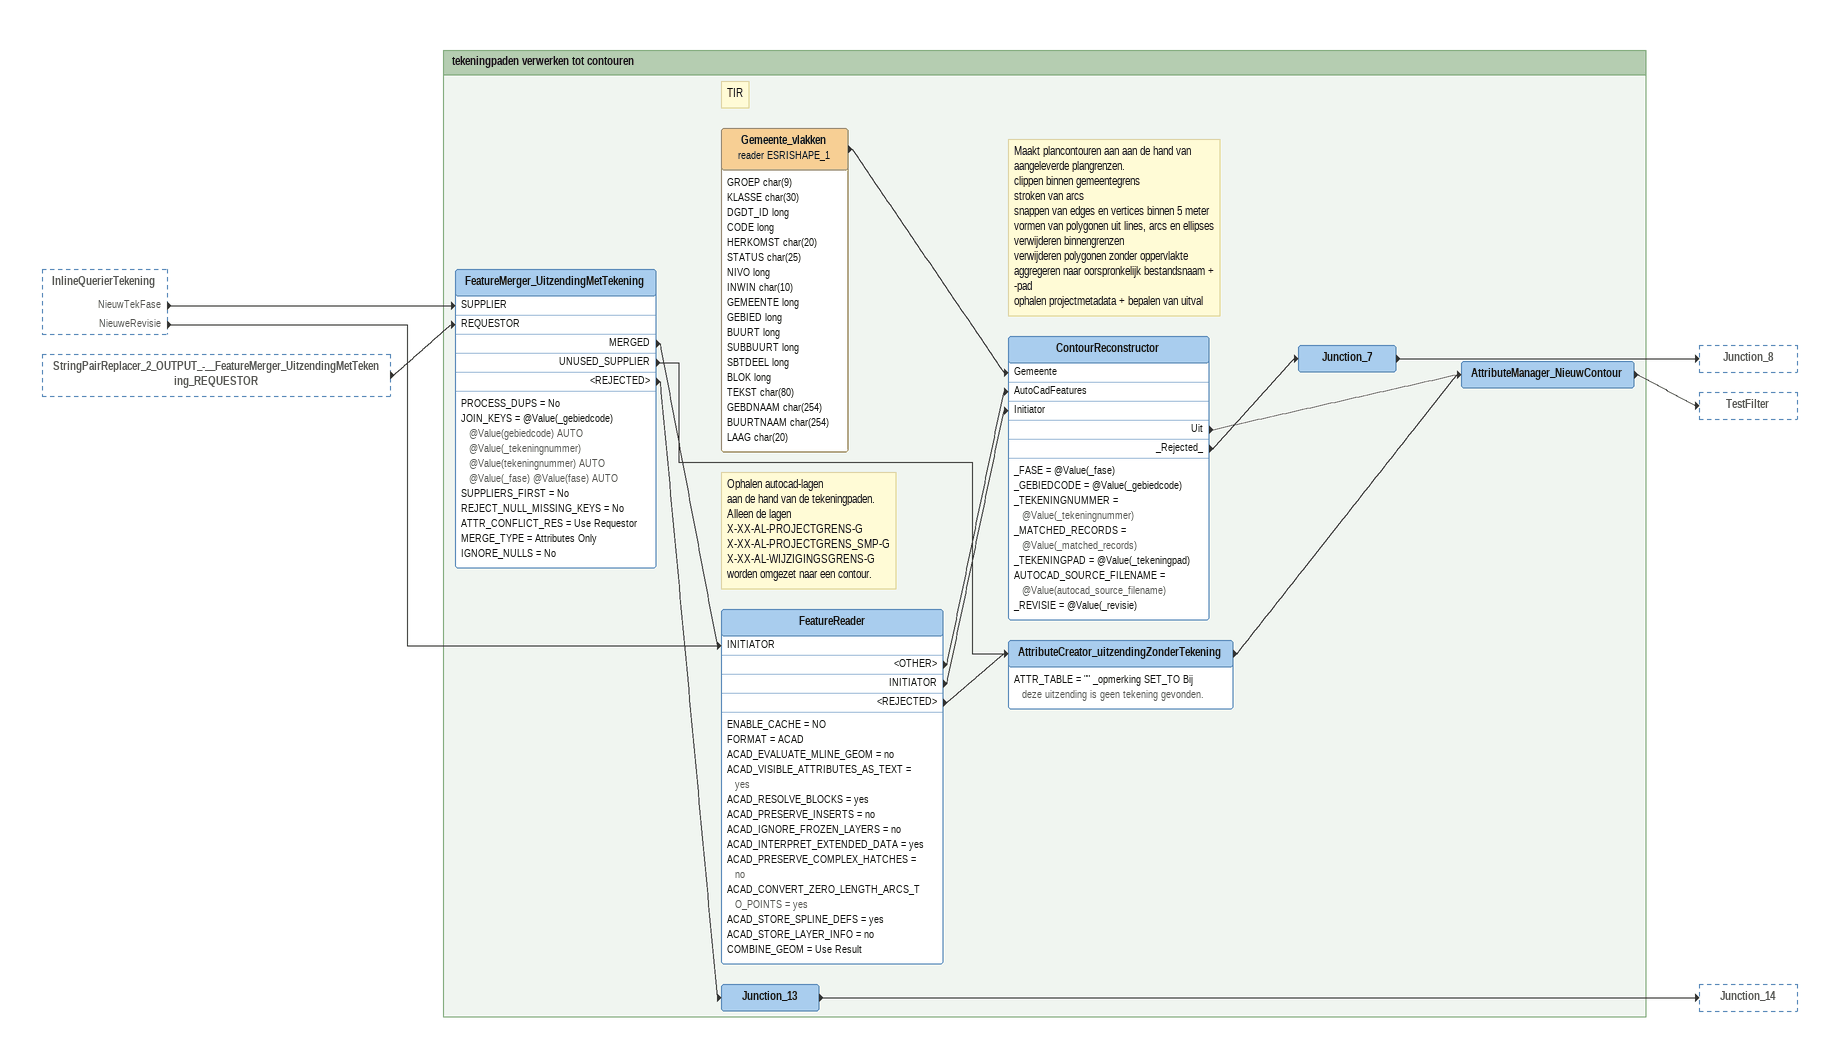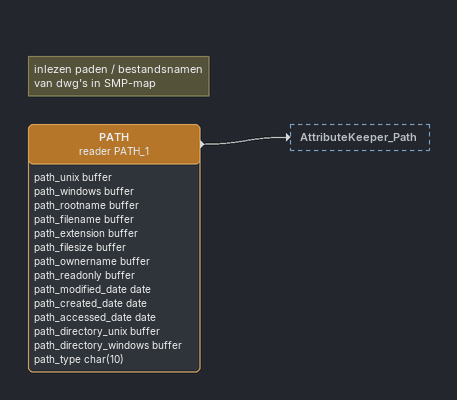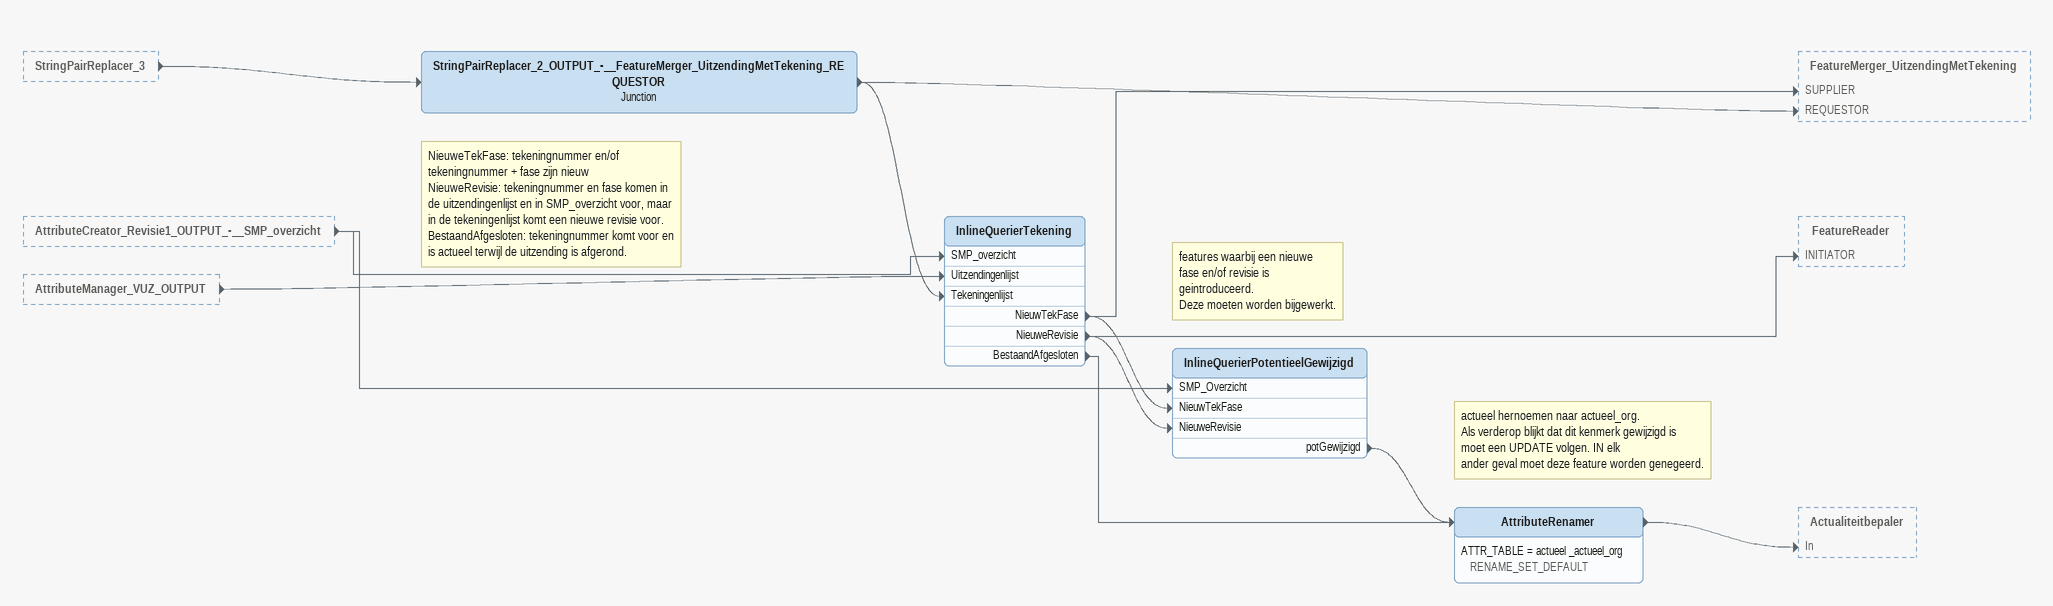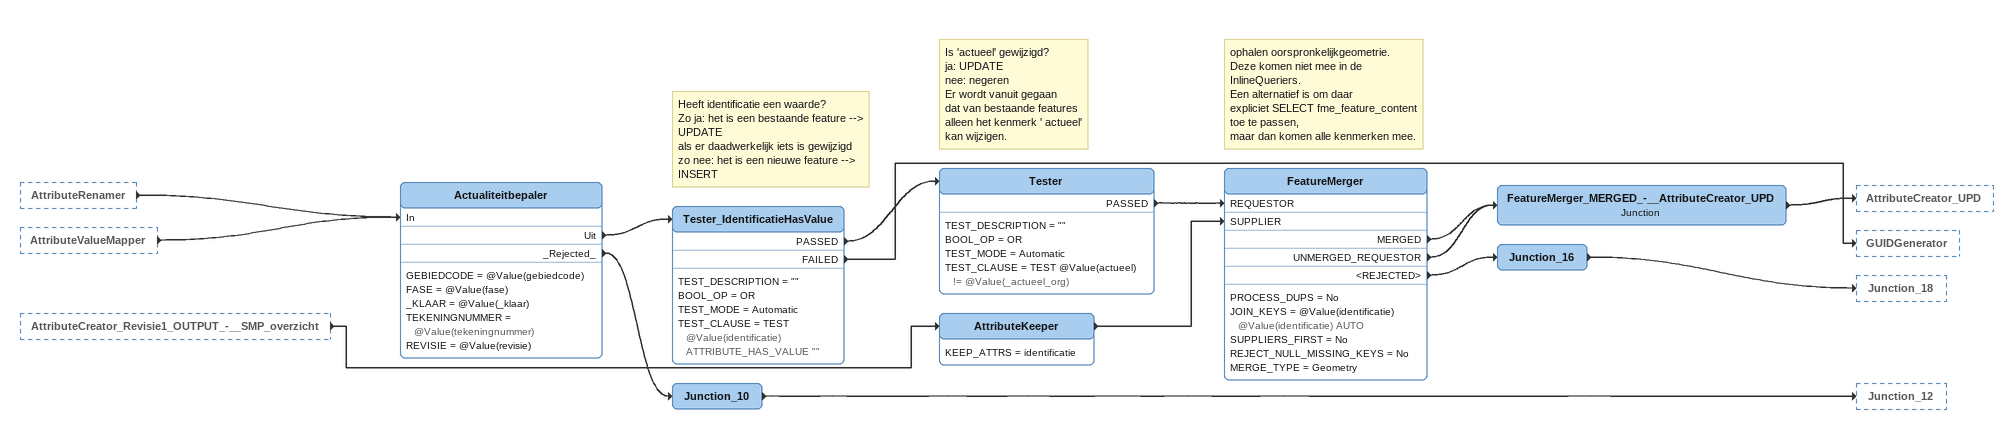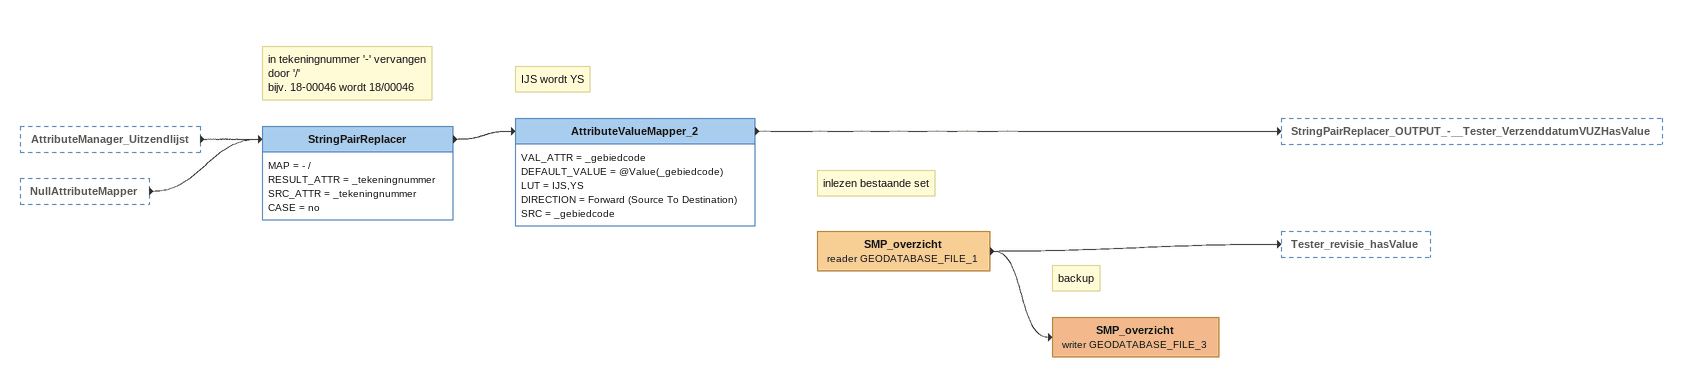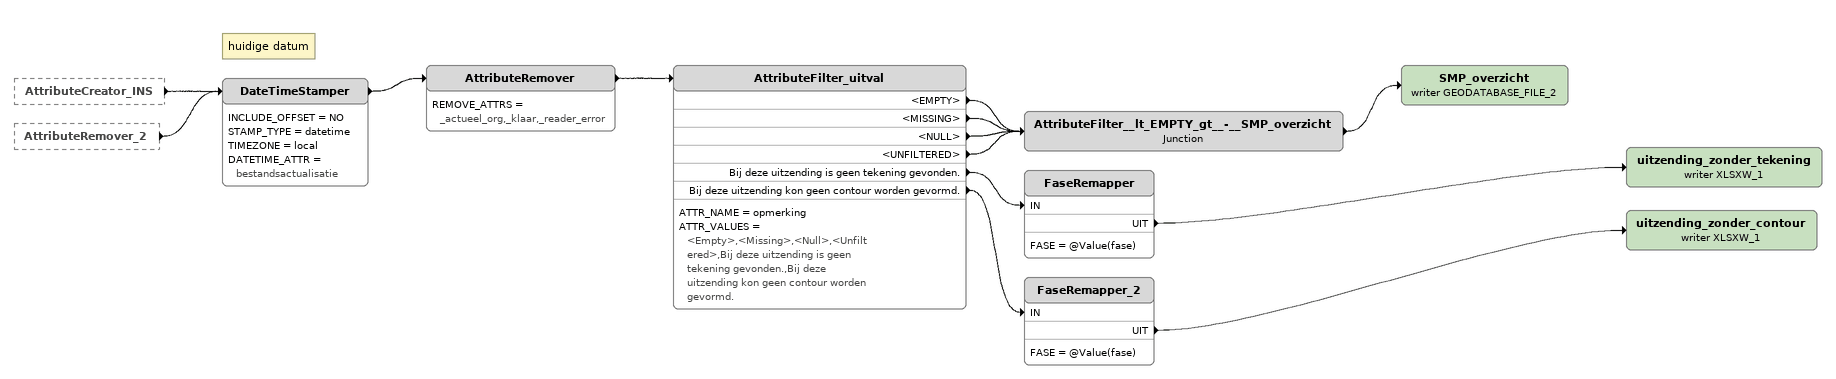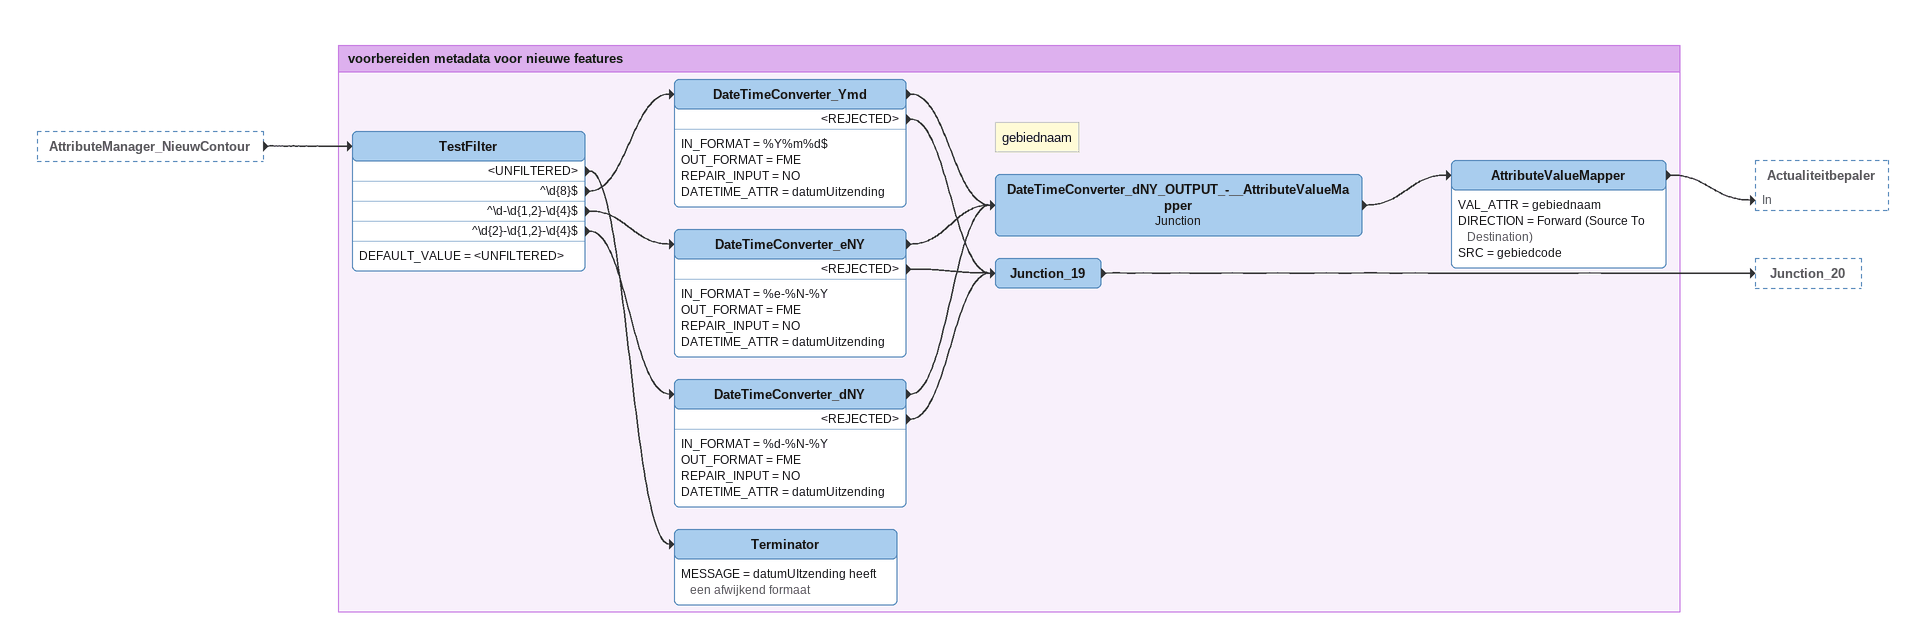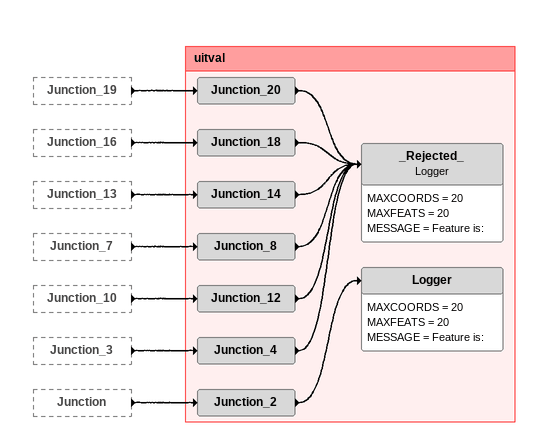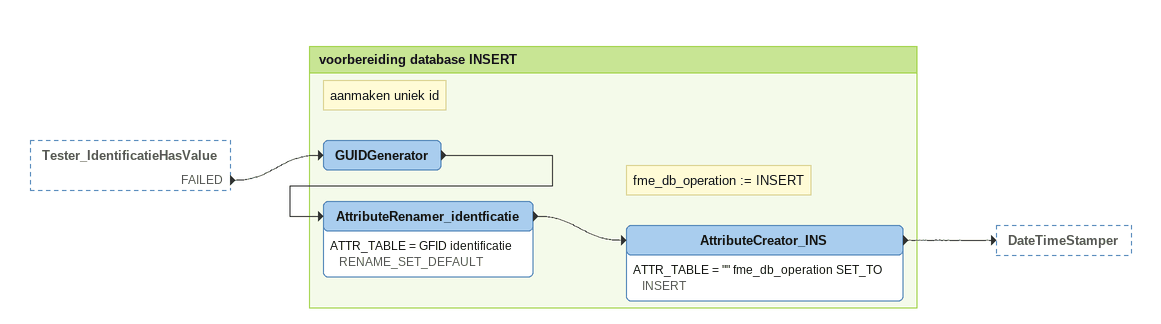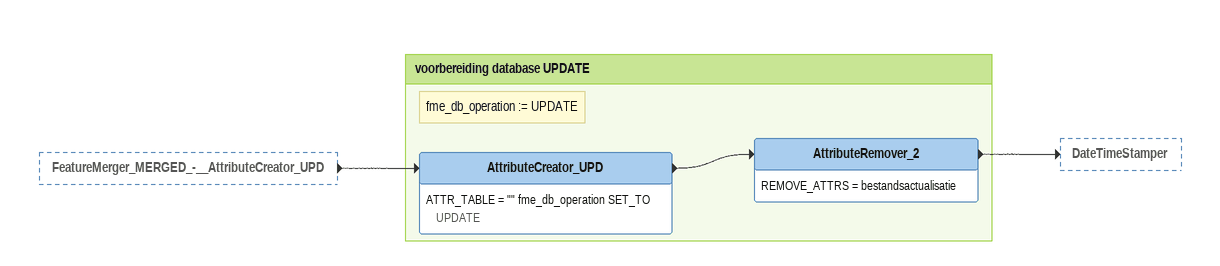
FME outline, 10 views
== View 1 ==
InlineQuerierTekening [outside]
    NieuwTekFase -> FeatureMerger_UitzendingMetTekening [SUPPLIER]
    NieuweRevisie -> FeatureReader [INITIATOR]
StringPairReplacer_2_OUTPUT_-__FeatureMerger_UitzendingMetTekening_REQUESTOR [outside]
    -> FeatureMerger_UitzendingMetTekening [REQUESTOR]

Bookmark: tekeningpaden verwerken tot contouren
FeatureMerger_UitzendingMetTekening
    PROCESS_DUPS = No
    JOIN_KEYS = @Value(_gebiedcode) @Value(gebiedcode) AUTO @Value(_tekeningnummer) @Value(tekeningnummer) AUTO @Value(_fase) @Value(fase) AUTO
    SUPPLIERS_FIRST = No
    REJECT_NULL_MISSING_KEYS = No
    ATTR_CONFLICT_RES = Use Requestor
    MERGE_TYPE = Attributes Only
    IGNORE_NULLS = No
    MERGED -> FeatureReader [INITIATOR]
    UNUSED_SUPPLIER -> AttributeCreator_uitzendingZonderTekening
    <REJECTED> -> Junction_13
Note: Ophalen autocad-lagen / aan de hand van de tekeningpaden. / Alleen de lagen / X-XX-AL-PROJECTGRENS-G / X-XX-AL-PROJECTGRENS_SMP-G / X-XX-AL-WIJZIGINGSGRENS-G / worden omgezet naar een contour.
FeatureReader
    ENABLE_CACHE = NO
    FORMAT = ACAD
    ACAD_EVALUATE_MLINE_GEOM = no
    ACAD_VISIBLE_ATTRIBUTES_AS_TEXT = yes
    ACAD_RESOLVE_BLOCKS = yes
    ACAD_PRESERVE_INSERTS = no
    ACAD_IGNORE_FROZEN_LAYERS = no
    ACAD_INTERPRET_EXTENDED_DATA = yes
    ACAD_PRESERVE_COMPLEX_HATCHES = no
    ACAD_CONVERT_ZERO_LENGTH_ARCS_TO_POINTS = yes
    ACAD_STORE_SPLINE_DEFS = yes
    ACAD_STORE_LAYER_INFO = no
    COMBINE_GEOM = Use Result
    <OTHER> -> ContourReconstructor [AutoCadFeatures]
    INITIATOR -> ContourReconstructor [Initiator]
    <REJECTED> -> AttributeCreator_uitzendingZonderTekening
AttributeCreator_uitzendingZonderTekening
    ATTR_TABLE = "" _opmerking SET_TO Bij deze uitzending is geen tekening gevonden.
    -> AttributeManager_NieuwContour
Junction_13
    -> Junction_14
Note: TIR
Gemeente_vlakken (reader ESRISHAPE_1)
    attributes: GROEP char(9), KLASSE char(30), DGDT_ID long, CODE long, HERKOMST char(20), STATUS char(25), NIVO long, INWIN char(10), GEMEENTE long, GEBIED long, BUURT long, SUBBUURT long, SBTDEEL long, BLOK long, TEKST char(80), GEBDNAAM char(254), BUURTNAAM char(254), LAAG char(20)
    -> ContourReconstructor [Gemeente]
Note: Maakt plancontouren aan aan de hand van aangeleverde plangrenzen. / clippen binnen gemeentegrens / stroken van arcs / snappen van edges en vertices binnen 5 meter / vormen van polygonen uit lines, arcs en ellipses / verwijderen binnengrenzen / verwijderen polygonen zonder oppervlakte / aggregeren naar oorspronkelijk bestandsnaam + -pad / ophalen projectmetadata + bepalen van uitval
ContourReconstructor
    _FASE = @Value(_fase)
    _GEBIEDCODE = @Value(_gebiedcode)
    _TEKENINGNUMMER = @Value(_tekeningnummer)
    _MATCHED_RECORDS = @Value(_matched_records)
    _TEKENINGPAD = @Value(_tekeningpad)
    AUTOCAD_SOURCE_FILENAME = @Value(autocad_source_filename)
    _REVISIE = @Value(_revisie)
    Uit -> AttributeManager_NieuwContour
    _Rejected_ -> Junction_7
Junction_7
    -> Junction_8
AttributeManager_NieuwContour
    -> TestFilter

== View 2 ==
Note: inlezen paden / bestandsnamen / van dwg's in SMP-map
PATH (reader PATH_1)
    attributes: path_unix buffer, path_windows buffer, path_rootname buffer, path_filename buffer, path_extension buffer, path_filesize buffer, path_ownername buffer, path_readonly buffer, path_modified_date date, path_created_date date, path_accessed_date date, path_directory_unix buffer, path_directory_windows buffer, path_type char(10)
    -> AttributeKeeper_Path

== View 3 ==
StringPairReplacer_3 [outside]
    -> StringPairReplacer_2_OUTPUT_-__FeatureMerger_UitzendingMetTekening_REQUESTOR
AttributeCreator_Revisie1_OUTPUT_-__SMP_overzicht [outside]
    -> InlineQuerierTekening [SMP_overzicht]
    -> InlineQuerierPotentieelGewijzigd [SMP_Overzicht]
AttributeManager_VUZ_OUTPUT [outside]
    -> InlineQuerierTekening [Uitzendingenlijst]
StringPairReplacer_2_OUTPUT_-__FeatureMerger_UitzendingMetTekening_REQUESTOR: Junction
    -> FeatureMerger_UitzendingMetTekening [REQUESTOR]
    -> InlineQuerierTekening [Tekeningenlijst]
Note: NieuweTekFase: tekeningnummer en/of / tekeningnummer + fase zijn nieuw / NieuweRevisie: tekeningnummer en fase komen in / de uitzendingenlijst en in SMP_overzicht voor, maar / in de tekeningenlijst komt een nieuwe revisie voor. / BestaandAfgesloten: tekeningnummer komt voor en / is actueel terwijl de uitzending is afgerond.
InlineQuerierTekening
    NieuwTekFase -> FeatureMerger_UitzendingMetTekening [SUPPLIER]
    NieuwTekFase -> InlineQuerierPotentieelGewijzigd [NieuwTekFase]
    NieuweRevisie -> FeatureReader [INITIATOR]
    NieuweRevisie -> InlineQuerierPotentieelGewijzigd [NieuweRevisie]
    BestaandAfgesloten -> AttributeRenamer
Note: features waarbij een nieuwe / fase en/of revisie is / geintroduceerd. / Deze moeten worden bijgewerkt.
InlineQuerierPotentieelGewijzigd
    potGewijzigd -> AttributeRenamer
Note: actueel hernoemen naar actueel_org. / Als verderop blijkt dat dit kenmerk gewijzigd is / moet een UPDATE volgen. IN elk / ander geval moet deze feature worden genegeerd.
AttributeRenamer
    ATTR_TABLE = actueel _actueel_org RENAME_SET_DEFAULT
    -> Actualiteitbepaler [In]

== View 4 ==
AttributeRenamer [outside]
    -> Actualiteitbepaler [In]
AttributeValueMapper [outside]
    -> Actualiteitbepaler [In]
AttributeCreator_Revisie1_OUTPUT_-__SMP_overzicht [outside]
    -> AttributeKeeper
AttributeKeeper
    KEEP_ATTRS = identificatie
    -> FeatureMerger [SUPPLIER]
Actualiteitbepaler
    GEBIEDCODE = @Value(gebiedcode)
    FASE = @Value(fase)
    _KLAAR = @Value(_klaar)
    TEKENINGNUMMER = @Value(tekeningnummer)
    REVISIE = @Value(revisie)
    Uit -> Tester_IdentificatieHasValue
    _Rejected_ -> Junction_10
Note: Heeft identificatie een waarde? / Zo ja: het is een bestaande feature --> UPDATE / als er daadwerkelijk iets is gewijzigd / zo nee: het is een nieuwe feature --> INSERT
Tester_IdentificatieHasValue
    TEST_DESCRIPTION = ""
    BOOL_OP = OR
    TEST_MODE = Automatic
    TEST_CLAUSE = TEST @Value(identificatie) ATTRIBUTE_HAS_VALUE ""
    PASSED -> Tester
    FAILED -> GUIDGenerator
Note: Is 'actueel' gewijzigd? / ja: UPDATE / nee: negeren / Er wordt vanuit gegaan / dat van bestaande features / alleen het kenmerk ' actueel' / kan wijzigen.
Tester
    TEST_DESCRIPTION = ""
    BOOL_OP = OR
    TEST_MODE = Automatic
    TEST_CLAUSE = TEST @Value(actueel) != @Value(_actueel_org)
    PASSED -> FeatureMerger [REQUESTOR]
Note: ophalen oorspronkelijkgeometrie. / Deze komen niet mee in de InlineQueriers. / Een alternatief is om daar / expliciet SELECT fme_feature_content / toe te passen, / maar dan komen alle kenmerken mee.
FeatureMerger
    PROCESS_DUPS = No
    JOIN_KEYS = @Value(identificatie) @Value(identificatie) AUTO
    SUPPLIERS_FIRST = No
    REJECT_NULL_MISSING_KEYS = No
    MERGE_TYPE = Geometry
    MERGED -> FeatureMerger_MERGED_-__AttributeCreator_UPD
    UNMERGED_REQUESTOR -> FeatureMerger_MERGED_-__AttributeCreator_UPD
    <REJECTED> -> Junction_16
FeatureMerger_MERGED_-__AttributeCreator_UPD: Junction
    -> AttributeCreator_UPD
Junction_16
    -> Junction_18
Junction_10
    -> Junction_12

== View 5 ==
AttributeManager_Uitzendlijst [outside]
    -> StringPairReplacer
NullAttributeMapper [outside]
    -> StringPairReplacer
Note: in tekeningnummer '-' vervangen / door '/' / bijv. 18-00046 wordt 18/00046
StringPairReplacer
    MAP = - /
    RESULT_ATTR = _tekeningnummer
    SRC_ATTR = _tekeningnummer
    CASE = no
    -> AttributeValueMapper_2
Note: IJS wordt YS
AttributeValueMapper_2
    VAL_ATTR = _gebiedcode
    DEFAULT_VALUE = @Value(_gebiedcode)
    LUT = IJS,YS
    DIRECTION = Forward (Source To Destination)
    SRC = _gebiedcode
    -> StringPairReplacer_OUTPUT_-__Tester_VerzenddatumVUZHasValue
Note: inlezen bestaande set
SMP_overzicht (reader GEODATABASE_FILE_1)
    -> Tester_revisie_hasValue
    -> SMP_overzicht (writer GEODATABASE_FILE_3)
Note: backup
SMP_overzicht (writer GEODATABASE_FILE_3)

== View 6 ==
AttributeCreator_INS [outside]
    -> DateTimeStamper
AttributeRemover_2 [outside]
    -> DateTimeStamper
Note: huidige datum
DateTimeStamper
    INCLUDE_OFFSET = NO
    STAMP_TYPE = datetime
    TIMEZONE = local
    DATETIME_ATTR = bestandsactualisatie
    -> AttributeRemover
AttributeRemover
    REMOVE_ATTRS = _actueel_org,_klaar,_reader_error
    -> AttributeFilter_uitval
AttributeFilter_uitval
    ATTR_NAME = opmerking
    ATTR_VALUES = <Empty>,<Missing>,<Null>,<Unfiltered>,Bij deze uitzending is geen tekening gevonden.,Bij deze uitzending kon geen contour worden gevormd.
    <EMPTY> -> AttributeFilter__lt_EMPTY_gt__-__SMP_overzicht
    <MISSING> -> AttributeFilter__lt_EMPTY_gt__-__SMP_overzicht
    <NULL> -> AttributeFilter__lt_EMPTY_gt__-__SMP_overzicht
    <UNFILTERED> -> AttributeFilter__lt_EMPTY_gt__-__SMP_overzicht
    Bij deze uitzending is geen tekening gevonden. -> FaseRemapper [IN]
    Bij deze uitzending kon geen contour worden gevormd. -> FaseRemapper_2 [IN]
AttributeFilter__lt_EMPTY_gt__-__SMP_overzicht: Junction
    -> SMP_overzicht (writer GEODATABASE_FILE_2)
SMP_overzicht (writer GEODATABASE_FILE_2)
FaseRemapper
    FASE = @Value(fase)
    UIT -> uitzending_zonder_tekening (writer XLSXW_1)
uitzending_zonder_tekening (writer XLSXW_1)
FaseRemapper_2
    FASE = @Value(fase)
    UIT -> uitzending_zonder_contour (writer XLSXW_1)
uitzending_zonder_contour (writer XLSXW_1)

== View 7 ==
AttributeManager_NieuwContour [outside]
    -> TestFilter

Bookmark: voorbereiden metadata voor nieuwe features
TestFilter
    DEFAULT_VALUE = <UNFILTERED>
    <UNFILTERED> -> Terminator
    ^\d{8}$ -> DateTimeConverter_Ymd
    ^\d-\d{1,2}-\d{4}$ -> DateTimeConverter_eNY
    ^\d{2}-\d{1,2}-\d{4}$ -> DateTimeConverter_dNY
DateTimeConverter_Ymd
    IN_FORMAT = %Y%m%d$
    OUT_FORMAT = FME
    REPAIR_INPUT = NO
    DATETIME_ATTR = datumUitzending
    -> DateTimeConverter_dNY_OUTPUT_-__AttributeValueMapper
    <REJECTED> -> Junction_19
DateTimeConverter_eNY
    IN_FORMAT = %e-%N-%Y
    OUT_FORMAT = FME
    REPAIR_INPUT = NO
    DATETIME_ATTR = datumUitzending
    -> DateTimeConverter_dNY_OUTPUT_-__AttributeValueMapper
    <REJECTED> -> Junction_19
DateTimeConverter_dNY
    IN_FORMAT = %d-%N-%Y
    OUT_FORMAT = FME
    REPAIR_INPUT = NO
    DATETIME_ATTR = datumUitzending
    -> DateTimeConverter_dNY_OUTPUT_-__AttributeValueMapper
    <REJECTED> -> Junction_19
DateTimeConverter_dNY_OUTPUT_-__AttributeValueMapper: Junction
    -> AttributeValueMapper
Note: gebiednaam
AttributeValueMapper
    VAL_ATTR = gebiednaam
    DIRECTION = Forward (Source To Destination)
    SRC = gebiedcode
    -> Actualiteitbepaler [In]
Junction_19
    -> Junction_20
Terminator
    MESSAGE = datumUItzending heeft een afwijkend formaat

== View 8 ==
Junction_19 [outside]
    -> Junction_20
Junction_16 [outside]
    -> Junction_18
Junction_13 [outside]
    -> Junction_14
Junction_7 [outside]
    -> Junction_8
Junction_10 [outside]
    -> Junction_12
Junction_3 [outside]
    -> Junction_4
Junction [outside]
    -> Junction_2

Bookmark: uitval
Junction_2
    -> Logger
Logger
    MAXCOORDS = 20
    MAXFEATS = 20
    MESSAGE = Feature is:
Junction_4
    -> _Rejected_
Junction_14
    -> _Rejected_
Junction_8
    -> _Rejected_
Junction_18
    -> _Rejected_
Junction_12
    -> _Rejected_
Junction_20
    -> _Rejected_
_Rejected_: Logger
    MAXCOORDS = 20
    MAXFEATS = 20
    MESSAGE = Feature is:

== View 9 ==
Tester_IdentificatieHasValue [outside]
    FAILED -> GUIDGenerator

Bookmark: voorbereiding database INSERT
Note: aanmaken uniek id
GUIDGenerator
    -> AttributeRenamer_identficatie
AttributeRenamer_identficatie
    ATTR_TABLE = GFID identificatie RENAME_SET_DEFAULT
    -> AttributeCreator_INS
Note: fme_db_operation := INSERT
AttributeCreator_INS
    ATTR_TABLE = "" fme_db_operation SET_TO INSERT
    -> DateTimeStamper

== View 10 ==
FeatureMerger_MERGED_-__AttributeCreator_UPD [outside]
    -> AttributeCreator_UPD

Bookmark: voorbereiding database UPDATE
Note: fme_db_operation := UPDATE
AttributeCreator_UPD
    ATTR_TABLE = "" fme_db_operation SET_TO UPDATE
    -> AttributeRemover_2
AttributeRemover_2
    REMOVE_ATTRS = bestandsactualisatie
    -> DateTimeStamper
